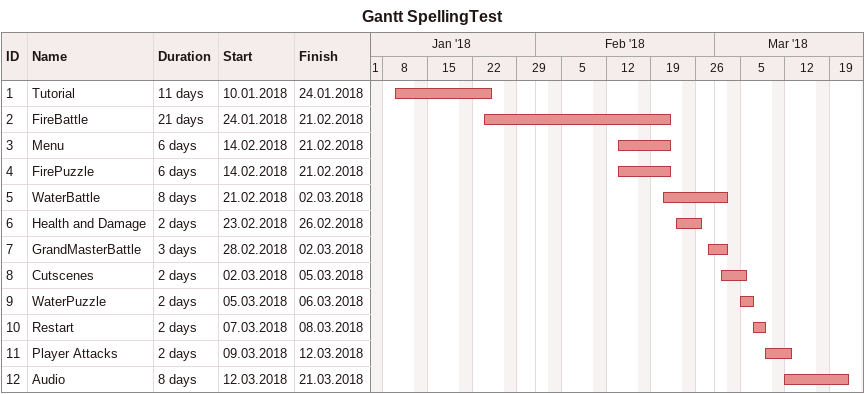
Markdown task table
Gantt SpellingTest

| ID | Task | Duration | Start | Finish |
|---|---|---|---|---|
| 1 | Tutorial | 11d | 2018-01-10 | 2018-01-24 |
| 2 | FireBattle | 21d | 2018-01-24 | 2018-02-21 |
| 3 | Menu | 6d | 2018-02-14 | 2018-02-21 |
| 4 | FirePuzzle | 6d | 2018-02-14 | 2018-02-21 |
| 5 | WaterBattle | 8d | 2018-02-21 | 2018-03-02 |
| 6 | Health and Damage | 2d | 2018-02-23 | 2018-02-26 |
| 7 | GrandMasterBattle | 3d | 2018-02-28 | 2018-03-02 |
| 8 | Cutscenes | 2d | 2018-03-02 | 2018-03-05 |
| 9 | WaterPuzzle | 2d | 2018-03-05 | 2018-03-06 |
| 10 | Restart | 2d | 2018-03-07 | 2018-03-08 |
| 11 | Player Attacks | 2d | 2018-03-09 | 2018-03-12 |
| 12 | Audio | 8d | 2018-03-12 | 2018-03-21 |
